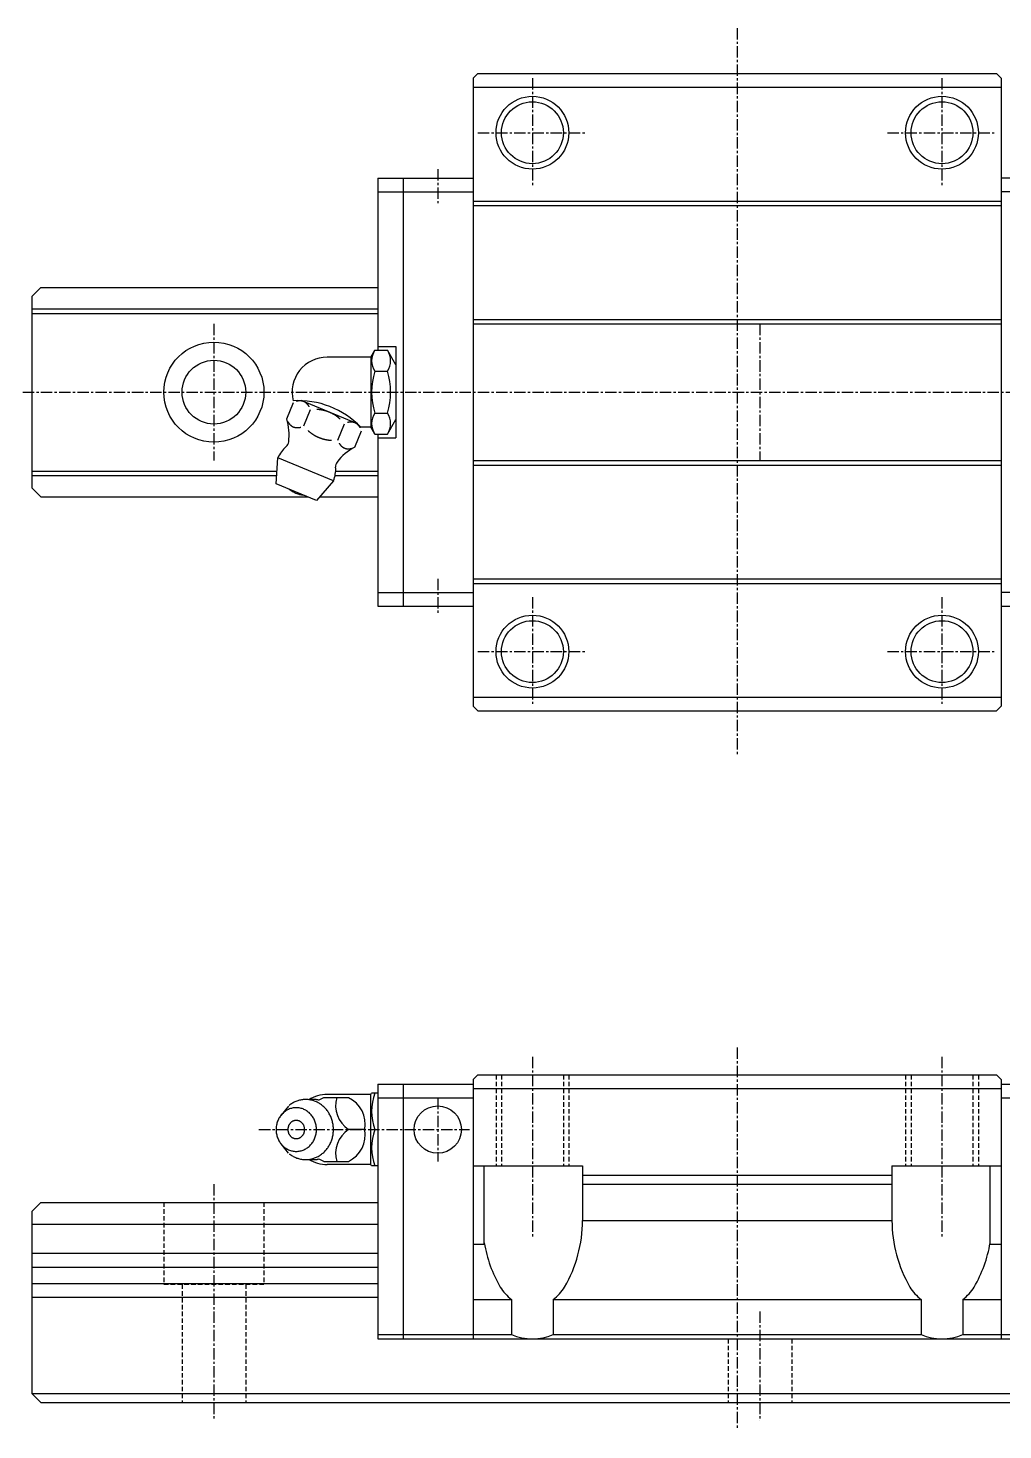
# Model space of a CAD drawing. Extents: x 10 to 349, y 10 to 201.
# Drawn here: x 123.6 to 230.7, y 47 to 201 of the extents above; entities that cross this region are included whole.
import ezdxf

# ---------------------------------------------------------------- set-up
doc = ezdxf.new("R2010")
doc.units = 0
doc.linetypes.add('CENTER', pattern=[2, 1.25, -0.25, 0.25, -0.25])
doc.linetypes.add('DASHED', pattern=[0.75, 0.5, -0.25])
doc.layers.get('0').update_dxf_attribs({"linetype": 'CONTINUOUS'})
doc.layers.add('CENTER', color=1, linetype='CENTER')

msp = doc.modelspace()

# ---------------------------------------------------------------- linework, layer by layer
at = {"color": 7, "linetype": 'CONTINUOUS'}
for p, q in [((172.5, 195.49996), (173.00004, 195.99998)), ((173.00004, 195.99998), (229.99992, 195.99998)), ((229.99992, 195.99998), (230.5, 195.49988)), ((172.5, 195.49996), (172.5, 126.49998)), ((172.5, 194.49998), (230.5, 194.49998)), ((230.5, 195.49988), (230.5, 126.50001)), ((162, 184.49998), (162, 165.59998)), ((162, 184.49998), (172.5, 184.49998)), ((164.79999, 184.49998), (164.79999, 137.49998)), ((240.99999, 184.49998), (230.49999, 184.49998)), ((162, 182.99998), (172.5, 182.99998)), ((172.5, 181.99998), (230.5, 181.99998)), ((240.99999, 182.99998), (230.49999, 182.99998)), ((172.5, 181.49998), (230.5, 181.49998)), ((124.00003, 171.49996), (125.00003, 172.49996)), ((125.00004, 172.49998), (162, 172.49998)), ((124.00002, 171.49998), (124.00002, 150.49998)), ((124.00002, 170.15914), (162, 170.15914)), ((124.00002, 169.65914), (162, 169.65914)), ((172.5, 168.99998), (230.5, 168.99998)), ((172.5, 168.49998), (230.5, 168.49998)), ((161.24322, 164.84998), (156.4521, 164.84998)), ((161.24324, 164.84997), (161.67626, 165.59998)), ((161.24324, 164.84997), (161.24324, 157.14996)), ((161.67625, 165.59998), (163.07625, 165.59998)), ((162, 165.99998), (164, 165.99998)), ((164.00001, 163.99997), (163.07624, 165.59998)), ((164, 165.99998), (164, 155.99998)), ((161.67626, 163.29997), (163.07623, 163.29997)), ((151.99949, 158.06221), (152.74337, 159.8581)), ((159.77042, 157.51898), (153.6039, 160.07324)), ((153.87034, 157.28728), (154.61422, 159.08317)), ((161.67626, 158.69998), (163.07625, 158.69998)), ((157.61205, 155.73741), (158.35593, 157.5333)), ((161.24322, 157.14998), (160.14698, 157.14998)), ((161.67625, 156.39997), (161.24324, 157.14997)), ((163.07624, 156.39997), (164, 157.99998)), ((159.48291, 154.96248), (160.22679, 156.75837)), ((161.67624, 156.39998), (163.07625, 156.39998)), ((162, 156.39998), (162, 137.49998)), ((162, 155.99998), (164, 155.99998)), ((150.83436, 150.9377), (151.03611, 153.77659)), ((157.13371, 151.25087), (151.03611, 153.77658)), ((172.5, 153.49998), (230.5, 153.49998)), ((172.5, 152.99998), (230.5, 152.99998)), ((124.00002, 152.3408), (150.93408, 152.3408)), ((124.00002, 151.8408), (150.89854, 151.8408)), ((155.26898, 149.10081), (150.83436, 150.93769)), ((157.13371, 151.25088), (155.26898, 149.10082)), ((157.31557, 151.8408), (162, 151.8408)), ((157.38038, 152.3408), (162, 152.3408)), ((124.00003, 150.49997), (125.00003, 149.49997)), ((125.00004, 149.49998), (154.30531, 149.49998)), ((155.61517, 149.49998), (162, 149.49998)), ((172.5, 140.49998), (230.5, 140.49998)), ((162, 138.99998), (172.5, 138.99998)), ((172.5, 139.99998), (230.5, 139.99998)), ((240.99999, 138.99998), (230.49999, 138.99998)), ((162, 137.49998), (172.5, 137.49998)), ((230.49999, 137.49996), (240.99999, 137.49996)), ((172.49997, 126.49999), (172.99999, 125.99999)), ((172.5, 127.49998), (230.5, 127.49998)), ((229.99996, 125.99999), (230.49996, 126.5)), ((173, 125.99998), (229.99996, 125.99998)), ((162.00002, 85), (162.00002, 57)), ((162.00002, 85), (172.5, 85)), ((164.80001, 85), (164.80001, 57)), ((172.49995, 85.49998), (172.99997, 85.99999)), ((172.5, 85.50001), (172.5, 57)), ((172.99997, 85.99998), (229.99997, 85.99998)), ((229.99996, 85.99999), (230.49995, 85.49999)), ((230.5, 85.49995), (230.5, 57)), ((230.5, 85), (240.99999, 85)), ((156.09892, 83.5074), (158.78337, 83.5074)), ((161.24322, 83.84998), (156.44791, 83.84998)), ((161.24322, 83.84999), (161.32983, 83.99999)), ((161.24322, 76.15), (161.24322, 83.84999)), ((162.00002, 84), (161.32983, 84)), ((162.00002, 83.5), (172.5, 83.5)), ((172.5, 84.49998), (230.5, 84.49998)), ((230.5, 83.5), (240.99999, 83.5)), ((152.18167, 82.57801), (151.37603, 81.57178)), ((160.57138, 80), (158.77553, 80)), ((161.67625, 80), (162.00002, 80)), ((152.18167, 77.42198), (151.37603, 78.42822)), ((156.09892, 76.4926), (158.78337, 76.4926)), ((161.24322, 76.14998), (156.4521, 76.14998)), ((161.32983, 76), (161.24322, 76.15)), ((162.00002, 76), (161.32983, 76)), ((172.5, 75.99998), (184.5, 75.99998)), ((173.70851, 67.40188), (173.70851, 75.99998)), ((184.5, 75.99998), (184.5, 69.99998)), ((218.5, 75.99998), (218.5, 69.99998)), ((218.5, 75.99998), (230.5, 75.99998)), ((229.2915, 67.40188), (229.2915, 75.99998)), ((184.5, 74.99998), (218.5, 74.99998)), ((184.5, 73.99998), (218.5, 73.99998)), ((124.00002, 71), (124.00002, 51)), ((124.00004, 71.00001), (125.00003, 72)), ((125.00002, 72), (162.00002, 72)), ((124.00002, 69.58915), (162.00002, 69.58915)), ((184.5, 69.99998), (218.5, 69.99998)), ((124.00002, 66.41082), (162.00002, 66.41082)), ((172.5, 67.40188), (173.70851, 67.40188)), ((229.2915, 67.40188), (230.5, 67.40188)), ((124.00002, 64.90001), (162.00002, 64.90001)), ((124.00002, 63.1), (162.00002, 63.1)), ((124.00002, 61.58917), (162.00002, 61.58917)), ((172.5, 61.33999), (176.70839, 61.33999)), ((176.70839, 61.33999), (176.70839, 57.50001)), ((181.2916, 61.33999), (221.70839, 61.33999)), ((181.2916, 61.33999), (181.2916, 57.50001)), ((221.70839, 61.33999), (221.70839, 57.50001)), ((226.2916, 61.33999), (226.2916, 57.50001)), ((226.2916, 61.33999), (230.5, 61.33999)), ((162.00002, 57.5), (172.5, 57.5)), ((162.00002, 57), (172.5, 57)), ((172.5, 57.50001), (176.70839, 57.50001)), ((172.5, 57.00001), (230.5, 57.00001)), ((181.2916, 57.50001), (221.70839, 57.50001)), ((226.2916, 57.50001), (230.5, 57.50001)), ((230.5, 57.5), (240.99999, 57.5)), ((230.5, 57), (240.99999, 57)), ((124.00002, 51.00003), (344.00002, 51.00003)), ((124.00002, 51.00002), (125.00002, 50.00002)), ((125.00002, 50), (342.99995, 50))]:
    msp.add_line(p, q, dxfattribs=at)
at = {"color": 3, "linetype": 'DASHED'}
for p, q in [((175, 85.99998), (175, 75.99998)), ((175.6, 85.99998), (175.6, 75.99998)), ((182.4, 85.99998), (182.4, 75.99998)), ((183, 85.99998), (183, 75.99998)), ((220, 85.99998), (220, 75.99998)), ((220.6, 85.99998), (220.6, 75.99998)), ((227.4, 85.99998), (227.4, 75.99998)), ((228, 85.99998), (228, 75.99998)), ((138.50002, 72), (138.50002, 63)), ((149.50002, 72), (149.50002, 63)), ((138.50002, 63), (149.50002, 63)), ((140.50002, 63), (140.50002, 50)), ((147.50002, 63), (147.50002, 50)), ((200.50002, 57.00001), (200.50002, 50)), ((207.50002, 57.00001), (207.50002, 50))]:
    msp.add_line(p, q, dxfattribs=at)
at = {"color": 7, "linetype": 'CONTINUOUS'}
for points in [[(154.476, 159.406, 0), (154.469, 159.418, 0), (154.462, 159.43, 0), (154.455, 159.442, 0), (154.448, 159.454, 0), (154.441, 159.466, 0), (154.434, 159.477, 0), (154.426, 159.489, 0), (154.419, 159.5, 0), (154.411, 159.512, 0), (154.404, 159.523, 0), (154.396, 159.534, 0), (154.388, 159.545, 0), (154.38, 159.556, 0), (154.372, 159.567, 0), (154.364, 159.577, 0), (154.356, 159.588, 0), (154.348, 159.598, 0), (154.34, 159.609, 0), (154.331, 159.619, 0), (154.323, 159.629, 0), (154.314, 159.639, 0), (154.306, 159.649, 0), (154.297, 159.659, 0), (154.288, 159.669, 0), (154.28, 159.678, 0), (154.271, 159.688, 0), (154.262, 159.697, 0), (154.253, 159.706, 0), (154.244, 159.716, 0), (154.234, 159.725, 0), (154.225, 159.733, 0), (154.216, 159.742, 0), (154.206, 159.751, 0), (154.197, 159.759, 0), (154.187, 159.768, 0), (154.178, 159.776, 0), (154.168, 159.784, 0), (154.158, 159.792, 0), (154.148, 159.8, 0), (154.138, 159.808, 0), (154.128, 159.816, 0), (154.118, 159.823, 0), (154.108, 159.831, 0), (154.098, 159.838, 0), (154.088, 159.845, 0), (154.077, 159.852, 0), (154.067, 159.859, 0), (154.056, 159.866, 0), (154.046, 159.873, 0), (154.035, 159.88, 0), (154.025, 159.886, 0), (154.014, 159.892, 0), (154.003, 159.899, 0), (153.992, 159.905, 0), (153.982, 159.911, 0), (153.971, 159.916, 0), (153.96, 159.922, 0), (153.948, 159.928, 0), (153.937, 159.933, 0), (153.926, 159.939, 0), (153.915, 159.944, 0), (153.904, 159.949, 0), (153.892, 159.954, 0), (153.881, 159.959, 0), (153.869, 159.963, 0), (153.858, 159.968, 0), (153.846, 159.972, 0), (153.835, 159.976, 0), (153.823, 159.981, 0), (153.811, 159.985, 0), (153.8, 159.988, 0), (153.788, 159.992, 0), (153.776, 159.996, 0), (153.764, 159.999, 0), (153.752, 160.003, 0), (153.74, 160.006, 0), (153.728, 160.009, 0), (153.716, 160.012, 0), (153.704, 160.015, 0), (153.692, 160.017, 0), (153.679, 160.02, 0), (153.667, 160.022, 0), (153.655, 160.025, 0), (153.642, 160.027, 0), (153.63, 160.029, 0), (153.618, 160.031, 0), (153.605, 160.033, 0), (153.593, 160.034, 0), (153.58, 160.036, 0), (153.567, 160.037, 0), (153.555, 160.038, 0), (153.542, 160.039, 0), (153.529, 160.04, 0), (153.517, 160.041, 0), (153.504, 160.042, 0), (153.491, 160.042, 0), (153.478, 160.043, 0), (153.465, 160.043, 0), (153.453, 160.043, 0), (153.44, 160.043, 0), (153.427, 160.043, 0), (153.414, 160.043, 0), (153.401, 160.042, 0), (153.388, 160.042, 0), (153.375, 160.041, 0), (153.362, 160.04, 0), (153.349, 160.039, 0), (153.335, 160.038, 0), (153.322, 160.037, 0), (153.309, 160.036, 0), (153.296, 160.034, 0), (153.283, 160.033, 0), (153.27, 160.031, 0), (153.256, 160.029, 0), (153.243, 160.027, 0), (153.23, 160.025, 0), (153.216, 160.023, 0), (153.203, 160.02, 0), (153.19, 160.018, 0), (153.176, 160.015, 0), (153.163, 160.012, 0), (153.15, 160.009, 0), (153.136, 160.006, 0), (153.123, 160.003, 0), (153.11, 160, 0), (153.096, 159.996, 0), (153.083, 159.992, 0), (153.069, 159.989, 0)], [(157.881, 158.035, 0), (157.865, 158.05, 0), (157.848, 158.065, 0), (157.831, 158.08, 0), (157.814, 158.095, 0), (157.797, 158.11, 0), (157.779, 158.124, 0), (157.762, 158.139, 0), (157.745, 158.153, 0), (157.728, 158.168, 0), (157.71, 158.182, 0), (157.693, 158.196, 0), (157.675, 158.21, 0), (157.658, 158.224, 0), (157.64, 158.238, 0), (157.622, 158.252, 0), (157.604, 158.266, 0), (157.587, 158.279, 0), (157.569, 158.293, 0), (157.551, 158.306, 0), (157.533, 158.319, 0), (157.515, 158.333, 0), (157.497, 158.346, 0), (157.478, 158.359, 0), (157.46, 158.371, 0), (157.442, 158.384, 0), (157.424, 158.397, 0), (157.405, 158.409, 0), (157.387, 158.422, 0), (157.368, 158.434, 0), (157.35, 158.446, 0), (157.331, 158.458, 0), (157.312, 158.47, 0), (157.294, 158.482, 0), (157.275, 158.494, 0), (157.256, 158.506, 0), (157.237, 158.517, 0), (157.218, 158.529, 0), (157.199, 158.54, 0), (157.18, 158.551, 0), (157.161, 158.562, 0), (157.142, 158.573, 0), (157.123, 158.584, 0), (157.103, 158.595, 0), (157.084, 158.606, 0), (157.065, 158.616, 0), (157.045, 158.627, 0), (157.026, 158.637, 0), (157.006, 158.647, 0), (156.987, 158.657, 0), (156.967, 158.667, 0), (156.947, 158.677, 0), (156.928, 158.687, 0), (156.908, 158.697, 0), (156.888, 158.706, 0), (156.868, 158.716, 0), (156.848, 158.725, 0), (156.828, 158.734, 0), (156.808, 158.744, 0), (156.788, 158.753, 0), (156.768, 158.762, 0), (156.748, 158.77, 0), (156.728, 158.779, 0), (156.707, 158.788, 0), (156.687, 158.796, 0), (156.667, 158.804, 0), (156.646, 158.813, 0), (156.626, 158.821, 0), (156.606, 158.829, 0), (156.585, 158.837, 0), (156.564, 158.845, 0), (156.544, 158.852, 0), (156.523, 158.86, 0), (156.502, 158.867, 0), (156.482, 158.875, 0), (156.461, 158.882, 0), (156.44, 158.889, 0), (156.419, 158.896, 0), (156.398, 158.903, 0), (156.377, 158.91, 0), (156.356, 158.916, 0), (156.335, 158.923, 0), (156.314, 158.929, 0), (156.293, 158.936, 0), (156.272, 158.942, 0), (156.251, 158.948, 0), (156.229, 158.954, 0), (156.208, 158.96, 0), (156.187, 158.966, 0), (156.165, 158.971, 0), (156.144, 158.977, 0), (156.123, 158.982, 0), (156.101, 158.988, 0), (156.08, 158.993, 0), (156.058, 158.998, 0), (156.036, 159.003, 0), (156.015, 159.008, 0), (155.993, 159.012, 0), (155.971, 159.017, 0), (155.95, 159.022, 0), (155.928, 159.026, 0), (155.906, 159.03, 0), (155.884, 159.034, 0), (155.862, 159.038, 0), (155.84, 159.042, 0), (155.818, 159.046, 0), (155.796, 159.05, 0), (155.774, 159.053, 0), (155.752, 159.057, 0), (155.73, 159.06, 0), (155.708, 159.064, 0), (155.686, 159.067, 0), (155.664, 159.07, 0), (155.641, 159.073, 0), (155.619, 159.075, 0), (155.597, 159.078, 0), (155.574, 159.081, 0), (155.552, 159.083, 0), (155.53, 159.085, 0), (155.507, 159.087, 0), (155.485, 159.09, 0), (155.462, 159.092, 0), (155.44, 159.093, 0), (155.417, 159.095, 0), (155.395, 159.097, 0), (155.372, 159.098, 0), (155.349, 159.1, 0), (155.327, 159.101, 0), (155.304, 159.102, 0)], [(152.138, 157.739, 0), (152.145, 157.727, 0), (152.151, 157.715, 0), (152.158, 157.703, 0), (152.166, 157.691, 0), (152.173, 157.68, 0), (152.18, 157.668, 0), (152.187, 157.656, 0), (152.195, 157.645, 0), (152.202, 157.634, 0), (152.21, 157.622, 0), (152.218, 157.611, 0), (152.225, 157.6, 0), (152.233, 157.589, 0), (152.241, 157.579, 0), (152.249, 157.568, 0), (152.257, 157.557, 0), (152.266, 157.547, 0), (152.274, 157.537, 0), (152.282, 157.526, 0), (152.291, 157.516, 0), (152.299, 157.506, 0), (152.308, 157.496, 0), (152.316, 157.486, 0), (152.325, 157.477, 0), (152.334, 157.467, 0), (152.343, 157.458, 0), (152.352, 157.448, 0), (152.361, 157.439, 0), (152.37, 157.43, 0), (152.379, 157.421, 0), (152.389, 157.412, 0), (152.398, 157.403, 0), (152.407, 157.395, 0), (152.417, 157.386, 0), (152.426, 157.378, 0), (152.436, 157.369, 0), (152.446, 157.361, 0), (152.456, 157.353, 0), (152.465, 157.345, 0), (152.475, 157.337, 0), (152.485, 157.33, 0), (152.495, 157.322, 0), (152.506, 157.315, 0), (152.516, 157.307, 0), (152.526, 157.3, 0), (152.536, 157.293, 0), (152.547, 157.286, 0), (152.557, 157.279, 0), (152.568, 157.272, 0), (152.578, 157.266, 0), (152.589, 157.259, 0), (152.6, 157.253, 0), (152.61, 157.247, 0), (152.621, 157.241, 0), (152.632, 157.235, 0), (152.643, 157.229, 0), (152.654, 157.223, 0), (152.665, 157.218, 0), (152.676, 157.212, 0), (152.688, 157.207, 0), (152.699, 157.202, 0), (152.71, 157.197, 0), (152.721, 157.192, 0), (152.733, 157.187, 0), (152.744, 157.182, 0), (152.756, 157.178, 0), (152.767, 157.173, 0), (152.779, 157.169, 0), (152.791, 157.165, 0), (152.802, 157.161, 0), (152.814, 157.157, 0), (152.826, 157.153, 0), (152.838, 157.15, 0), (152.85, 157.146, 0), (152.862, 157.143, 0), (152.874, 157.139, 0), (152.886, 157.136, 0), (152.898, 157.133, 0), (152.91, 157.131, 0), (152.922, 157.128, 0), (152.934, 157.125, 0), (152.947, 157.123, 0), (152.959, 157.121, 0), (152.971, 157.118, 0), (152.984, 157.116, 0), (152.996, 157.115, 0), (153.009, 157.113, 0), (153.021, 157.111, 0), (153.034, 157.11, 0), (153.046, 157.108, 0), (153.059, 157.107, 0), (153.072, 157.106, 0), (153.084, 157.105, 0), (153.097, 157.104, 0), (153.11, 157.104, 0), (153.123, 157.103, 0), (153.135, 157.103, 0), (153.148, 157.102, 0), (153.161, 157.102, 0), (153.174, 157.102, 0), (153.187, 157.102, 0), (153.2, 157.103, 0), (153.213, 157.103, 0), (153.226, 157.104, 0), (153.239, 157.104, 0), (153.252, 157.105, 0), (153.265, 157.106, 0), (153.278, 157.107, 0), (153.291, 157.108, 0), (153.305, 157.11, 0), (153.318, 157.111, 0), (153.331, 157.113, 0), (153.344, 157.114, 0), (153.357, 157.116, 0), (153.371, 157.118, 0), (153.384, 157.12, 0), (153.397, 157.123, 0), (153.411, 157.125, 0), (153.424, 157.128, 0), (153.437, 157.13, 0), (153.451, 157.133, 0), (153.464, 157.136, 0), (153.477, 157.139, 0), (153.491, 157.142, 0), (153.504, 157.146, 0), (153.517, 157.149, 0), (153.531, 157.153, 0), (153.544, 157.157, 0)], [(160.089, 157.081, 0), (160.082, 157.093, 0), (160.075, 157.105, 0), (160.068, 157.117, 0), (160.061, 157.129, 0), (160.054, 157.141, 0), (160.046, 157.153, 0), (160.039, 157.164, 0), (160.031, 157.176, 0), (160.024, 157.187, 0), (160.016, 157.198, 0), (160.009, 157.209, 0), (160.001, 157.22, 0), (159.993, 157.231, 0), (159.985, 157.242, 0), (159.977, 157.253, 0), (159.969, 157.263, 0), (159.961, 157.274, 0), (159.952, 157.284, 0), (159.944, 157.294, 0), (159.936, 157.304, 0), (159.927, 157.315, 0), (159.918, 157.324, 0), (159.91, 157.334, 0), (159.901, 157.344, 0), (159.892, 157.354, 0), (159.883, 157.363, 0), (159.874, 157.372, 0), (159.865, 157.382, 0), (159.856, 157.391, 0), (159.847, 157.4, 0), (159.838, 157.409, 0), (159.828, 157.417, 0), (159.819, 157.426, 0), (159.809, 157.435, 0), (159.8, 157.443, 0), (159.79, 157.451, 0), (159.78, 157.46, 0), (159.771, 157.468, 0), (159.761, 157.476, 0), (159.751, 157.483, 0), (159.741, 157.491, 0), (159.731, 157.499, 0), (159.721, 157.506, 0), (159.71, 157.513, 0), (159.7, 157.521, 0), (159.69, 157.528, 0), (159.679, 157.535, 0), (159.669, 157.541, 0), (159.659, 157.548, 0), (159.648, 157.555, 0), (159.637, 157.561, 0), (159.627, 157.568, 0), (159.616, 157.574, 0), (159.605, 157.58, 0), (159.594, 157.586, 0), (159.583, 157.592, 0), (159.572, 157.597, 0), (159.561, 157.603, 0), (159.55, 157.608, 0), (159.539, 157.614, 0), (159.527, 157.619, 0), (159.516, 157.624, 0), (159.505, 157.629, 0), (159.493, 157.634, 0), (159.482, 157.638, 0), (159.47, 157.643, 0), (159.459, 157.647, 0), (159.447, 157.652, 0), (159.436, 157.656, 0), (159.424, 157.66, 0), (159.412, 157.664, 0), (159.4, 157.667, 0), (159.388, 157.671, 0), (159.377, 157.675, 0), (159.365, 157.678, 0), (159.353, 157.681, 0), (159.341, 157.684, 0), (159.328, 157.687, 0), (159.316, 157.69, 0), (159.304, 157.693, 0), (159.292, 157.695, 0), (159.28, 157.698, 0), (159.267, 157.7, 0), (159.255, 157.702, 0), (159.243, 157.704, 0), (159.23, 157.706, 0), (159.218, 157.708, 0), (159.205, 157.709, 0), (159.193, 157.711, 0), (159.18, 157.712, 0), (159.167, 157.713, 0), (159.155, 157.715, 0), (159.142, 157.715, 0), (159.129, 157.716, 0), (159.117, 157.717, 0), (159.104, 157.718, 0), (159.091, 157.718, 0), (159.078, 157.718, 0), (159.065, 157.718, 0), (159.052, 157.718, 0), (159.039, 157.718, 0), (159.026, 157.718, 0), (159.013, 157.718, 0), (159, 157.717, 0), (158.987, 157.716, 0), (158.974, 157.716, 0), (158.961, 157.715, 0), (158.948, 157.714, 0), (158.935, 157.712, 0), (158.922, 157.711, 0), (158.909, 157.709, 0), (158.895, 157.708, 0), (158.882, 157.706, 0), (158.869, 157.704, 0), (158.856, 157.702, 0), (158.842, 157.7, 0), (158.829, 157.698, 0), (158.816, 157.695, 0), (158.802, 157.693, 0), (158.789, 157.69, 0), (158.776, 157.687, 0), (158.762, 157.684, 0), (158.749, 157.681, 0), (158.736, 157.678, 0), (158.722, 157.675, 0), (158.709, 157.671, 0), (158.695, 157.668, 0), (158.682, 157.664, 0)], [(154.345, 156.786, 0), (154.362, 156.771, 0), (154.379, 156.756, 0), (154.396, 156.741, 0), (154.413, 156.726, 0), (154.43, 156.711, 0), (154.447, 156.696, 0), (154.464, 156.682, 0), (154.481, 156.667, 0), (154.499, 156.653, 0), (154.516, 156.638, 0), (154.534, 156.624, 0), (154.551, 156.61, 0), (154.569, 156.596, 0), (154.586, 156.582, 0), (154.604, 156.568, 0), (154.622, 156.555, 0), (154.64, 156.541, 0), (154.658, 156.528, 0), (154.676, 156.514, 0), (154.694, 156.501, 0), (154.712, 156.488, 0), (154.73, 156.475, 0), (154.748, 156.462, 0), (154.766, 156.449, 0), (154.784, 156.436, 0), (154.803, 156.424, 0), (154.821, 156.411, 0), (154.84, 156.399, 0), (154.858, 156.387, 0), (154.877, 156.374, 0), (154.895, 156.362, 0), (154.914, 156.35, 0), (154.933, 156.338, 0), (154.952, 156.327, 0), (154.97, 156.315, 0), (154.989, 156.304, 0), (155.008, 156.292, 0), (155.027, 156.281, 0), (155.046, 156.27, 0), (155.065, 156.258, 0), (155.085, 156.247, 0), (155.104, 156.236, 0), (155.123, 156.226, 0), (155.142, 156.215, 0), (155.162, 156.204, 0), (155.181, 156.194, 0), (155.201, 156.184, 0), (155.22, 156.173, 0), (155.24, 156.163, 0), (155.259, 156.153, 0), (155.279, 156.143, 0), (155.299, 156.133, 0), (155.318, 156.124, 0), (155.338, 156.114, 0), (155.358, 156.105, 0), (155.378, 156.095, 0), (155.398, 156.086, 0), (155.418, 156.077, 0), (155.438, 156.068, 0), (155.458, 156.059, 0), (155.478, 156.05, 0), (155.499, 156.042, 0), (155.519, 156.033, 0), (155.539, 156.024, 0), (155.559, 156.016, 0), (155.58, 156.008, 0), (155.6, 156, 0), (155.621, 155.992, 0), (155.641, 155.984, 0), (155.662, 155.976, 0), (155.682, 155.968, 0), (155.703, 155.961, 0), (155.724, 155.953, 0), (155.745, 155.946, 0), (155.765, 155.939, 0), (155.786, 155.932, 0), (155.807, 155.925, 0), (155.828, 155.918, 0), (155.849, 155.911, 0), (155.87, 155.904, 0), (155.891, 155.898, 0), (155.912, 155.891, 0), (155.933, 155.885, 0), (155.954, 155.879, 0), (155.976, 155.873, 0), (155.997, 155.867, 0), (156.018, 155.861, 0), (156.04, 155.855, 0), (156.061, 155.849, 0), (156.082, 155.844, 0), (156.104, 155.838, 0), (156.125, 155.833, 0), (156.147, 155.828, 0), (156.168, 155.823, 0), (156.19, 155.818, 0), (156.212, 155.813, 0), (156.233, 155.808, 0), (156.255, 155.804, 0), (156.277, 155.799, 0), (156.299, 155.795, 0), (156.32, 155.79, 0), (156.342, 155.786, 0), (156.364, 155.782, 0), (156.386, 155.778, 0), (156.408, 155.774, 0), (156.43, 155.771, 0), (156.452, 155.767, 0), (156.474, 155.764, 0), (156.496, 155.76, 0), (156.518, 155.757, 0), (156.541, 155.754, 0), (156.563, 155.751, 0), (156.585, 155.748, 0), (156.607, 155.745, 0), (156.63, 155.743, 0), (156.652, 155.74, 0), (156.674, 155.738, 0), (156.697, 155.735, 0), (156.719, 155.733, 0), (156.741, 155.731, 0), (156.764, 155.729, 0), (156.786, 155.727, 0), (156.809, 155.725, 0), (156.832, 155.724, 0), (156.854, 155.722, 0), (156.877, 155.721, 0), (156.899, 155.72, 0), (156.922, 155.718, 0)], [(157.75, 155.415, 0), (157.757, 155.402, 0), (157.764, 155.39, 0), (157.771, 155.378, 0), (157.778, 155.367, 0), (157.785, 155.355, 0), (157.793, 155.343, 0), (157.8, 155.332, 0), (157.807, 155.32, 0), (157.815, 155.309, 0), (157.823, 155.298, 0), (157.83, 155.287, 0), (157.838, 155.276, 0), (157.846, 155.265, 0), (157.854, 155.254, 0), (157.862, 155.243, 0), (157.87, 155.233, 0), (157.878, 155.222, 0), (157.886, 155.212, 0), (157.895, 155.201, 0), (157.903, 155.191, 0), (157.912, 155.181, 0), (157.92, 155.171, 0), (157.929, 155.162, 0), (157.938, 155.152, 0), (157.947, 155.142, 0), (157.956, 155.133, 0), (157.965, 155.123, 0), (157.974, 155.114, 0), (157.983, 155.105, 0), (157.992, 155.096, 0), (158.001, 155.087, 0), (158.011, 155.078, 0), (158.02, 155.07, 0), (158.029, 155.061, 0), (158.039, 155.053, 0), (158.049, 155.044, 0), (158.058, 155.036, 0), (158.068, 155.028, 0), (158.078, 155.02, 0), (158.088, 155.012, 0), (158.098, 155.005, 0), (158.108, 154.997, 0), (158.118, 154.99, 0), (158.128, 154.982, 0), (158.139, 154.975, 0), (158.149, 154.968, 0), (158.159, 154.961, 0), (158.17, 154.954, 0), (158.18, 154.948, 0), (158.191, 154.941, 0), (158.202, 154.935, 0), (158.212, 154.928, 0), (158.223, 154.922, 0), (158.234, 154.916, 0), (158.245, 154.91, 0), (158.256, 154.904, 0), (158.267, 154.898, 0), (158.278, 154.893, 0), (158.289, 154.887, 0), (158.3, 154.882, 0), (158.311, 154.877, 0), (158.323, 154.872, 0), (158.334, 154.867, 0), (158.345, 154.862, 0), (158.357, 154.857, 0), (158.368, 154.853, 0), (158.38, 154.848, 0), (158.392, 154.844, 0), (158.403, 154.84, 0), (158.415, 154.836, 0), (158.427, 154.832, 0), (158.439, 154.828, 0), (158.45, 154.825, 0), (158.462, 154.821, 0), (158.474, 154.818, 0), (158.486, 154.815, 0), (158.498, 154.812, 0), (158.51, 154.809, 0), (158.523, 154.806, 0), (158.535, 154.803, 0), (158.547, 154.801, 0), (158.559, 154.798, 0), (158.572, 154.796, 0), (158.584, 154.794, 0), (158.596, 154.792, 0), (158.609, 154.79, 0), (158.621, 154.788, 0), (158.634, 154.786, 0), (158.646, 154.785, 0), (158.659, 154.784, 0), (158.671, 154.782, 0), (158.684, 154.781, 0), (158.697, 154.78, 0), (158.71, 154.779, 0), (158.722, 154.779, 0), (158.735, 154.778, 0), (158.748, 154.778, 0), (158.761, 154.778, 0), (158.774, 154.777, 0), (158.787, 154.777, 0), (158.8, 154.778, 0), (158.812, 154.778, 0), (158.825, 154.778, 0), (158.838, 154.779, 0), (158.852, 154.779, 0), (158.865, 154.78, 0), (158.878, 154.781, 0), (158.891, 154.782, 0), (158.904, 154.783, 0), (158.917, 154.785, 0), (158.93, 154.786, 0), (158.944, 154.788, 0), (158.957, 154.79, 0), (158.97, 154.792, 0), (158.983, 154.794, 0), (158.997, 154.796, 0), (159.01, 154.798, 0), (159.023, 154.8, 0), (159.036, 154.803, 0), (159.05, 154.806, 0), (159.063, 154.808, 0), (159.076, 154.811, 0), (159.09, 154.814, 0), (159.103, 154.818, 0), (159.117, 154.821, 0), (159.13, 154.825, 0), (159.143, 154.828, 0), (159.157, 154.832, 0)], [(152.274, 77.3451, 0), (152.36, 77.2791, 0), (152.447, 77.2164, 0), (152.537, 77.1569, 0), (152.629, 77.1009, 0), (152.722, 77.0482, 0), (152.817, 76.9991, 0), (152.913, 76.9536, 0), (153.011, 76.9117, 0), (153.11, 76.8734, 0), (153.21, 76.8389, 0), (153.311, 76.8081, 0), (153.413, 76.7811, 0), (153.516, 76.758, 0), (153.62, 76.7387, 0), (153.724, 76.7232, 0), (153.828, 76.7117, 0), (153.933, 76.7041, 0), (154.038, 76.7004, 0), (154.143, 76.7006, 0), (154.248, 76.7048, 0), (154.353, 76.7128, 0), (154.458, 76.7248, 0), (154.562, 76.7406, 0), (154.665, 76.7604, 0), (154.768, 76.784, 0), (154.87, 76.8114, 0), (154.971, 76.8426, 0), (155.071, 76.8775, 0), (155.17, 76.9162, 0), (155.268, 76.9585, 0), (155.364, 77.0045, 0), (155.459, 77.054, 0), (155.552, 77.107, 0), (155.643, 77.1634, 0), (155.732, 77.2233, 0), (155.82, 77.2864, 0), (155.905, 77.3527, 0), (155.988, 77.4222, 0), (156.069, 77.4948, 0), (156.148, 77.5703, 0), (156.224, 77.6488, 0), (156.298, 77.73, 0), (156.369, 77.8139, 0), (156.437, 77.9004, 0), (156.503, 77.9894, 0), (156.565, 78.0809, 0), (156.625, 78.1745, 0), (156.681, 78.2704, 0), (156.735, 78.3683, 0), (156.785, 78.4682, 0), (156.833, 78.5698, 0), (156.876, 78.6732, 0), (156.917, 78.7782, 0), (156.954, 78.8846, 0), (156.988, 78.9923, 0), (157.018, 79.1012, 0), (157.045, 79.2112, 0), (157.069, 79.3221, 0), (157.089, 79.4339, 0), (157.105, 79.5463, 0), (157.117, 79.6593, 0), (157.126, 79.7726, 0), (157.132, 79.8862, 0), (157.134, 80, 0), (157.132, 80.1138, 0), (157.126, 80.2274, 0), (157.117, 80.3407, 0), (157.105, 80.4537, 0), (157.089, 80.5661, 0), (157.069, 80.6779, 0), (157.045, 80.7888, 0), (157.018, 80.8988, 0), (156.988, 81.0077, 0), (156.954, 81.1154, 0), (156.917, 81.2218, 0), (156.876, 81.3268, 0), (156.833, 81.4302, 0), (156.785, 81.5318, 0), (156.735, 81.6317, 0), (156.681, 81.7296, 0), (156.625, 81.8255, 0), (156.565, 81.9191, 0), (156.503, 82.0106, 0), (156.437, 82.0996, 0), (156.369, 82.1861, 0), (156.298, 82.27, 0), (156.224, 82.3512, 0), (156.148, 82.4297, 0), (156.069, 82.5052, 0), (155.988, 82.5778, 0), (155.905, 82.6473, 0), (155.82, 82.7136, 0), (155.732, 82.7767, 0), (155.643, 82.8366, 0), (155.552, 82.893, 0), (155.459, 82.946, 0), (155.364, 82.9955, 0), (155.268, 83.0415, 0), (155.17, 83.0838, 0), (155.071, 83.1225, 0), (154.971, 83.1574, 0), (154.87, 83.1886, 0), (154.768, 83.216, 0), (154.665, 83.2396, 0), (154.562, 83.2594, 0), (154.458, 83.2752, 0), (154.353, 83.2872, 0), (154.248, 83.2952, 0), (154.143, 83.2994, 0), (154.038, 83.2996, 0), (153.933, 83.2959, 0), (153.828, 83.2883, 0), (153.724, 83.2768, 0), (153.62, 83.2613, 0), (153.516, 83.242, 0), (153.413, 83.2189, 0), (153.311, 83.1919, 0), (153.21, 83.1611, 0), (153.11, 83.1266, 0), (153.011, 83.0883, 0), (152.913, 83.0464, 0), (152.817, 83.0009, 0), (152.722, 82.9518, 0), (152.629, 82.8991, 0), (152.537, 82.8431, 0), (152.447, 82.7836, 0), (152.36, 82.7209, 0), (152.274, 82.6549, 0)], [(155.459, 83.2527, 0), (155.452, 83.254, 0), (155.445, 83.2553, 0), (155.438, 83.2566, 0), (155.431, 83.2578, 0), (155.424, 83.259, 0), (155.416, 83.2602, 0), (155.409, 83.2614, 0), (155.402, 83.2626, 0), (155.395, 83.2637, 0), (155.388, 83.2649, 0), (155.381, 83.266, 0), (155.374, 83.2671, 0), (155.367, 83.2682, 0), (155.36, 83.2692, 0), (155.353, 83.2703, 0), (155.346, 83.2713, 0), (155.339, 83.2723, 0), (155.332, 83.2733, 0), (155.324, 83.2743, 0), (155.317, 83.2752, 0), (155.31, 83.2762, 0), (155.303, 83.2771, 0), (155.296, 83.278, 0), (155.289, 83.2789, 0), (155.282, 83.2798, 0), (155.275, 83.2806, 0), (155.268, 83.2814, 0), (155.26, 83.2822, 0), (155.253, 83.283, 0), (155.246, 83.2838, 0), (155.239, 83.2846, 0), (155.232, 83.2853, 0), (155.225, 83.286, 0), (155.218, 83.2867, 0), (155.211, 83.2874, 0), (155.203, 83.2881, 0), (155.196, 83.2887, 0), (155.189, 83.2894, 0), (155.182, 83.29, 0), (155.175, 83.2906, 0), (155.168, 83.2911, 0), (155.161, 83.2917, 0), (155.154, 83.2922, 0), (155.146, 83.2928, 0), (155.139, 83.2933, 0), (155.132, 83.2937, 0), (155.125, 83.2942, 0), (155.118, 83.2947, 0), (155.111, 83.2951, 0), (155.104, 83.2955, 0), (155.096, 83.2959, 0), (155.089, 83.2963, 0), (155.082, 83.2966, 0), (155.075, 83.297, 0), (155.068, 83.2973, 0), (155.061, 83.2976, 0), (155.054, 83.2979, 0), (155.046, 83.2982, 0), (155.039, 83.2984, 0), (155.032, 83.2986, 0), (155.025, 83.2989, 0), (155.018, 83.299, 0), (155.011, 83.2992, 0), (155.004, 83.2994, 0), (154.996, 83.2995, 0), (154.989, 83.2996, 0), (154.982, 83.2997, 0), (154.975, 83.2998, 0), (154.968, 83.2999, 0), (154.961, 83.3, 0), (154.953, 83.3, 0), (154.946, 83.3, 0), (154.939, 83.3, 0), (154.932, 83.3, 0), (154.925, 83.2999, 0), (154.918, 83.2999, 0), (154.911, 83.2998, 0), (154.903, 83.2997, 0), (154.896, 83.2996, 0), (154.889, 83.2995, 0), (154.882, 83.2993, 0), (154.875, 83.2991, 0), (154.868, 83.2989, 0), (154.86, 83.2987, 0), (154.853, 83.2985, 0), (154.846, 83.2983, 0), (154.839, 83.298, 0), (154.832, 83.2977, 0), (154.825, 83.2974, 0), (154.818, 83.2971, 0), (154.81, 83.2968, 0), (154.803, 83.2965, 0), (154.796, 83.2961, 0), (154.789, 83.2957, 0), (154.782, 83.2953, 0), (154.775, 83.2949, 0), (154.768, 83.2944, 0), (154.76, 83.294, 0), (154.753, 83.2935, 0), (154.746, 83.293, 0), (154.739, 83.2925, 0), (154.732, 83.292, 0), (154.725, 83.2914, 0), (154.718, 83.2908, 0), (154.71, 83.2903, 0), (154.703, 83.2897, 0), (154.696, 83.289, 0), (154.689, 83.2884, 0), (154.682, 83.2877, 0), (154.675, 83.2871, 0), (154.668, 83.2864, 0), (154.661, 83.2857, 0), (154.653, 83.2849, 0), (154.646, 83.2842, 0), (154.639, 83.2834, 0), (154.632, 83.2826, 0), (154.625, 83.2818, 0), (154.618, 83.281, 0), (154.611, 83.2802, 0), (154.604, 83.2793, 0), (154.597, 83.2784, 0), (154.589, 83.2775, 0), (154.582, 83.2766, 0), (154.575, 83.2757, 0), (154.568, 83.2748, 0), (154.561, 83.2738, 0), (154.554, 83.2728, 0), (154.547, 83.2718, 0)], [(153.052, 77.6, 0), (153.16, 77.6029, 0), (153.269, 77.6116, 0), (153.377, 77.626, 0), (153.484, 77.6461, 0), (153.59, 77.6719, 0), (153.695, 77.7033, 0), (153.799, 77.7403, 0), (153.9, 77.7827, 0), (154, 77.8304, 0), (154.097, 77.8834, 0), (154.192, 77.9415, 0), (154.284, 78.0045, 0), (154.373, 78.0723, 0), (154.458, 78.1448, 0), (154.541, 78.2217, 0), (154.62, 78.3029, 0), (154.695, 78.3883, 0), (154.766, 78.4775, 0), (154.833, 78.5703, 0), (154.895, 78.6666, 0), (154.954, 78.7662, 0), (155.007, 78.8686, 0), (155.056, 78.9739, 0), (155.1, 79.0816, 0), (155.139, 79.1915, 0), (155.174, 79.3033, 0), (155.203, 79.4168, 0), (155.226, 79.5318, 0), (155.245, 79.6478, 0), (155.258, 79.7648, 0), (155.266, 79.8822, 0), (155.269, 80, 0), (155.266, 80.1178, 0), (155.258, 80.2352, 0), (155.245, 80.3522, 0), (155.226, 80.4682, 0), (155.203, 80.5832, 0), (155.174, 80.6967, 0), (155.139, 80.8085, 0), (155.1, 80.9184, 0), (155.056, 81.0261, 0), (155.007, 81.1314, 0), (154.954, 81.2338, 0), (154.895, 81.3334, 0), (154.833, 81.4297, 0), (154.766, 81.5225, 0), (154.695, 81.6117, 0), (154.62, 81.6971, 0), (154.541, 81.7783, 0), (154.458, 81.8552, 0), (154.373, 81.9277, 0), (154.284, 81.9955, 0), (154.192, 82.0585, 0), (154.097, 82.1166, 0), (154, 82.1696, 0), (153.9, 82.2173, 0), (153.799, 82.2597, 0), (153.695, 82.2967, 0), (153.59, 82.3281, 0), (153.484, 82.3539, 0), (153.377, 82.374, 0), (153.269, 82.3884, 0), (153.16, 82.3971, 0), (153.052, 82.4, 0), (152.943, 82.3971, 0), (152.834, 82.3884, 0), (152.726, 82.374, 0), (152.619, 82.3539, 0), (152.513, 82.3281, 0), (152.408, 82.2967, 0), (152.305, 82.2597, 0), (152.203, 82.2173, 0), (152.104, 82.1696, 0), (152.006, 82.1166, 0), (151.912, 82.0585, 0), (151.82, 81.9955, 0), (151.731, 81.9277, 0), (151.645, 81.8552, 0), (151.563, 81.7783, 0), (151.484, 81.6971, 0), (151.409, 81.6117, 0), (151.338, 81.5225, 0), (151.271, 81.4297, 0), (151.208, 81.3334, 0), (151.15, 81.2338, 0), (151.096, 81.1314, 0), (151.047, 81.0261, 0), (151.003, 80.9184, 0), (150.964, 80.8085, 0), (150.93, 80.6967, 0), (150.901, 80.5832, 0), (150.877, 80.4682, 0), (150.858, 80.3522, 0), (150.845, 80.2352, 0), (150.837, 80.1178, 0), (150.834, 80, 0), (150.837, 79.8822, 0), (150.845, 79.7648, 0), (150.858, 79.6478, 0), (150.877, 79.5318, 0), (150.901, 79.4168, 0), (150.93, 79.3033, 0), (150.964, 79.1915, 0), (151.003, 79.0816, 0), (151.047, 78.9739, 0), (151.096, 78.8686, 0), (151.15, 78.7662, 0), (151.208, 78.6666, 0), (151.271, 78.5703, 0), (151.338, 78.4775, 0), (151.409, 78.3883, 0), (151.484, 78.3029, 0), (151.563, 78.2217, 0), (151.645, 78.1448, 0), (151.731, 78.0723, 0), (151.82, 78.0045, 0), (151.912, 77.9415, 0), (152.006, 77.8834, 0), (152.104, 77.8304, 0), (152.203, 77.7827, 0), (152.305, 77.7403, 0), (152.408, 77.7033, 0), (152.513, 77.6719, 0), (152.619, 77.6461, 0), (152.726, 77.626, 0), (152.834, 77.6116, 0), (152.943, 77.6029, 0), (153.052, 77.6, 0)], [(153.052, 79, 0), (153.097, 79.0012, 0), (153.142, 79.0048, 0), (153.187, 79.0108, 0), (153.232, 79.0192, 0), (153.276, 79.03, 0), (153.32, 79.0431, 0), (153.363, 79.0585, 0), (153.405, 79.0761, 0), (153.447, 79.096, 0), (153.487, 79.1181, 0), (153.527, 79.1423, 0), (153.565, 79.1685, 0), (153.602, 79.1968, 0), (153.638, 79.227, 0), (153.672, 79.2591, 0), (153.705, 79.2929, 0), (153.736, 79.3284, 0), (153.766, 79.3656, 0), (153.794, 79.4043, 0), (153.82, 79.4444, 0), (153.844, 79.4859, 0), (153.866, 79.5286, 0), (153.887, 79.5724, 0), (153.905, 79.6173, 0), (153.922, 79.6631, 0), (153.936, 79.7097, 0), (153.948, 79.757, 0), (153.958, 79.8049, 0), (153.966, 79.8533, 0), (153.971, 79.902, 0), (153.974, 79.9509, 0), (153.976, 80, 0), (153.974, 80.0491, 0), (153.971, 80.098, 0), (153.966, 80.1467, 0), (153.958, 80.1951, 0), (153.948, 80.243, 0), (153.936, 80.2903, 0), (153.922, 80.3369, 0), (153.905, 80.3827, 0), (153.887, 80.4276, 0), (153.866, 80.4714, 0), (153.844, 80.5141, 0), (153.82, 80.5556, 0), (153.794, 80.5957, 0), (153.766, 80.6344, 0), (153.736, 80.6716, 0), (153.705, 80.7071, 0), (153.672, 80.7409, 0), (153.638, 80.773, 0), (153.602, 80.8032, 0), (153.565, 80.8315, 0), (153.527, 80.8577, 0), (153.487, 80.8819, 0), (153.447, 80.904, 0), (153.405, 80.9239, 0), (153.363, 80.9415, 0), (153.32, 80.9569, 0), (153.276, 80.97, 0), (153.232, 80.9808, 0), (153.187, 80.9892, 0), (153.142, 80.9952, 0), (153.097, 80.9988, 0), (153.052, 81, 0), (153.006, 80.9988, 0), (152.961, 80.9952, 0), (152.916, 80.9892, 0), (152.871, 80.9808, 0), (152.827, 80.97, 0), (152.783, 80.9569, 0), (152.74, 80.9415, 0), (152.698, 80.9239, 0), (152.657, 80.904, 0), (152.616, 80.8819, 0), (152.577, 80.8577, 0), (152.538, 80.8315, 0), (152.501, 80.8032, 0), (152.466, 80.773, 0), (152.431, 80.7409, 0), (152.398, 80.7071, 0), (152.367, 80.6716, 0), (152.338, 80.6344, 0), (152.31, 80.5957, 0), (152.283, 80.5556, 0), (152.259, 80.5141, 0), (152.237, 80.4714, 0), (152.216, 80.4276, 0), (152.198, 80.3827, 0), (152.182, 80.3369, 0), (152.168, 80.2903, 0), (152.155, 80.243, 0), (152.146, 80.1951, 0), (152.138, 80.1467, 0), (152.132, 80.098, 0), (152.129, 80.0491, 0), (152.128, 80, 0), (152.129, 79.9509, 0), (152.132, 79.902, 0), (152.138, 79.8533, 0), (152.146, 79.8049, 0), (152.155, 79.757, 0), (152.168, 79.7097, 0), (152.182, 79.6631, 0), (152.198, 79.6173, 0), (152.216, 79.5724, 0), (152.237, 79.5286, 0), (152.259, 79.4859, 0), (152.283, 79.4444, 0), (152.31, 79.4043, 0), (152.338, 79.3656, 0), (152.367, 79.3284, 0), (152.398, 79.2929, 0), (152.431, 79.2591, 0), (152.466, 79.227, 0), (152.501, 79.1968, 0), (152.538, 79.1685, 0), (152.577, 79.1423, 0), (152.616, 79.1181, 0), (152.657, 79.096, 0), (152.698, 79.0761, 0), (152.74, 79.0585, 0), (152.783, 79.0431, 0), (152.827, 79.03, 0), (152.871, 79.0192, 0), (152.916, 79.0108, 0), (152.961, 79.0048, 0), (153.006, 79.0012, 0), (153.052, 79, 0)], [(154.547, 76.7282, 0), (154.554, 76.7272, 0), (154.561, 76.7262, 0), (154.568, 76.7252, 0), (154.575, 76.7243, 0), (154.582, 76.7234, 0), (154.589, 76.7225, 0), (154.597, 76.7216, 0), (154.604, 76.7207, 0), (154.611, 76.7198, 0), (154.618, 76.719, 0), (154.625, 76.7182, 0), (154.632, 76.7174, 0), (154.639, 76.7166, 0), (154.646, 76.7158, 0), (154.653, 76.7151, 0), (154.661, 76.7143, 0), (154.668, 76.7136, 0), (154.675, 76.7129, 0), (154.682, 76.7123, 0), (154.689, 76.7116, 0), (154.696, 76.711, 0), (154.703, 76.7103, 0), (154.71, 76.7097, 0), (154.718, 76.7092, 0), (154.725, 76.7086, 0), (154.732, 76.708, 0), (154.739, 76.7075, 0), (154.746, 76.707, 0), (154.753, 76.7065, 0), (154.76, 76.706, 0), (154.768, 76.7056, 0), (154.775, 76.7051, 0), (154.782, 76.7047, 0), (154.789, 76.7043, 0), (154.796, 76.7039, 0), (154.803, 76.7035, 0), (154.81, 76.7032, 0), (154.818, 76.7029, 0), (154.825, 76.7026, 0), (154.832, 76.7023, 0), (154.839, 76.702, 0), (154.846, 76.7017, 0), (154.853, 76.7015, 0), (154.86, 76.7013, 0), (154.868, 76.7011, 0), (154.875, 76.7009, 0), (154.882, 76.7007, 0), (154.889, 76.7005, 0), (154.896, 76.7004, 0), (154.903, 76.7003, 0), (154.911, 76.7002, 0), (154.918, 76.7001, 0), (154.925, 76.7001, 0), (154.932, 76.7, 0), (154.939, 76.7, 0), (154.946, 76.7, 0), (154.953, 76.7, 0), (154.961, 76.7, 0), (154.968, 76.7001, 0), (154.975, 76.7002, 0), (154.982, 76.7003, 0), (154.989, 76.7004, 0), (154.996, 76.7005, 0), (155.004, 76.7006, 0), (155.011, 76.7008, 0), (155.018, 76.701, 0), (155.025, 76.7011, 0), (155.032, 76.7014, 0), (155.039, 76.7016, 0), (155.046, 76.7018, 0), (155.054, 76.7021, 0), (155.061, 76.7024, 0), (155.068, 76.7027, 0), (155.075, 76.703, 0), (155.082, 76.7034, 0), (155.089, 76.7037, 0), (155.096, 76.7041, 0), (155.104, 76.7045, 0), (155.111, 76.7049, 0), (155.118, 76.7053, 0), (155.125, 76.7058, 0), (155.132, 76.7063, 0), (155.139, 76.7067, 0), (155.146, 76.7072, 0), (155.154, 76.7078, 0), (155.161, 76.7083, 0), (155.168, 76.7089, 0), (155.175, 76.7094, 0), (155.182, 76.71, 0), (155.189, 76.7106, 0), (155.196, 76.7113, 0), (155.203, 76.7119, 0), (155.211, 76.7126, 0), (155.218, 76.7133, 0), (155.225, 76.714, 0), (155.232, 76.7147, 0), (155.239, 76.7154, 0), (155.246, 76.7162, 0), (155.253, 76.717, 0), (155.26, 76.7178, 0), (155.268, 76.7186, 0), (155.275, 76.7194, 0), (155.282, 76.7202, 0), (155.289, 76.7211, 0), (155.296, 76.722, 0), (155.303, 76.7229, 0), (155.31, 76.7238, 0), (155.317, 76.7248, 0), (155.324, 76.7257, 0), (155.332, 76.7267, 0), (155.339, 76.7277, 0), (155.346, 76.7287, 0), (155.353, 76.7297, 0), (155.36, 76.7308, 0), (155.367, 76.7318, 0), (155.374, 76.7329, 0), (155.381, 76.734, 0), (155.388, 76.7351, 0), (155.395, 76.7363, 0), (155.402, 76.7374, 0), (155.409, 76.7386, 0), (155.416, 76.7398, 0), (155.424, 76.741, 0), (155.431, 76.7422, 0), (155.438, 76.7434, 0), (155.445, 76.7447, 0), (155.452, 76.746, 0), (155.459, 76.7473, 0)]]:
    msp.add_polyline3d(points, dxfattribs=at)
at = {"color": 3, "linetype": 'CONTINUOUS'}
for centre in [(179, 189.49998), (224, 189.49998), (179, 132.49998), (224, 132.49998)]:
    msp.add_circle(centre, 4, dxfattribs=at)
at = {"color": 7, "linetype": 'CONTINUOUS'}
for centre, radius in [((179, 189.49998), 3.4), ((224, 189.49998), 3.4), ((144.00002, 160.99998), 5.5), ((144.00002, 160.99998), 3.5), ((179, 132.49998), 3.4), ((224, 132.49998), 3.4), ((168.6, 80), 2.6)]:
    msp.add_circle(centre, radius, dxfattribs=at)
for centre, radius, start, end in [((156.45, 160.99998), 3.85, 89.968762, 194.04723), ((163.41185, 164.44998), 2.08201, 146.47182, 213.5286), ((161.34065, 164.44998), 2.08201, 326.47139, 33.52817), ((169.1382, 160.99998), 7.80837, 162.86914, 197.13084), ((155.61429, 160.99998), 7.80837, 342.86914, 17.13084), ((153.24301, 150.48119), 9.59883, 44.007273, 93.152491), ((163.41185, 157.54996), 2.08201, 146.47133, 213.52761), ((161.34065, 157.54996), 2.08201, 326.47237, 33.52862), ((146.26674, 156.2915), 6, 352.73345, 17.16478), ((154.08491, 152.51373), 3.3, 130.44869, 157.49996), ((151.42497, 155.63377), 0.8, 310.44873, 352.73339), ((162.28449, 149.65672), 6, 117.83518, 142.26651), ((154.08491, 152.51373), 3.3, 337.50005, 4.55131), ((158.17198, 152.83907), 0.8, 142.26662, 184.55122), ((154.23242, 152.86984), 3.2, 232.12322, 262.87666), ((156.45, 79.99998), 3.85, 89.968762, 121.61585), ((153.39422, 88.8632), 6, 290.5447, 296.79398), ((160.55075, 82.63353), 3.17599, 164.02917, 236.01673), ((157.45392, 80.6069), 3.17599, 348.98351, 65.3755), ((167.27634, 82), 5.94651, 160.3465, 199.65353), ((160.55075, 77.36646), 3.17599, 123.98327, 195.97083), ((157.45392, 79.39309), 3.17599, 294.6245, 11.01649), ((167.27634, 78), 5.94651, 160.3465, 199.65353), ((156.45, 80.00001), 3.85, 238.38415, 270.03124), ((153.39422, 71.1368), 6, 63.206024, 69.455304), ((169.96467, 69.99999), 14.53533, 329.863831, 359.999969), ((233.03535, 69.99998), 14.53534, 179.999985, 210.136124), ((188.03533, 69.99997), 14.53533, 189.7164161, 210.136093), ((214.96465, 69.99998), 14.53534, 329.863922, 350.2838929), ((179.7511, 65.37024), 5.04884, 211.897507, 232.948471), ((178.24889, 65.37024), 5.04884, 307.052094, 328.102417), ((224.75111, 65.37024), 5.04883, 211.897537, 232.94838), ((223.2489, 65.37024), 5.04883, 307.052063, 328.102509), ((179, 62.49987), 5.5, 245.37635, 294.6235), ((224, 62.49987), 5.5, 245.37635, 294.6235)]:
    msp.add_arc(centre, radius, start, end, dxfattribs=at)
at = {"layer": 'CENTER', "color": 1, "linetype": 'CENTER'}
for p, q in [((201.5, 200.99998), (201.5, 120.99998)), ((179, 195.49998), (179, 183.49998)), ((224, 195.49998), (224, 183.49998)), ((173, 189.49998), (185, 189.49998)), ((218, 189.49998), (230, 189.49998)), ((168.6, 185.49998), (168.6, 181.49998)), ((144.00002, 168.49998), (144.00002, 153.49998)), ((204.00002, 168.49998), (204.00002, 153.49998)), ((121.00002, 160.99998), (349.00002, 160.99998)), ((168.6, 140.49998), (168.6, 136.49998)), ((179, 138.49998), (179, 126.49998)), ((224, 138.49998), (224, 126.49998)), ((173, 132.49998), (185, 132.49998)), ((218, 132.49998), (230, 132.49998)), ((179, 87.99998), (179, 67.99998)), ((201.5, 88.99998), (201.5, 47)), ((224, 87.99998), (224, 67.99998)), ((168.6, 83.5), (168.6, 76.5)), ((148.9562, 80), (172.1, 80)), ((144.00002, 74), (144.00002, 48)), ((204.00002, 60.00001), (204.00002, 48))]:
    msp.add_line(p, q, dxfattribs=at)

doc.saveas('drawing.dxf')
